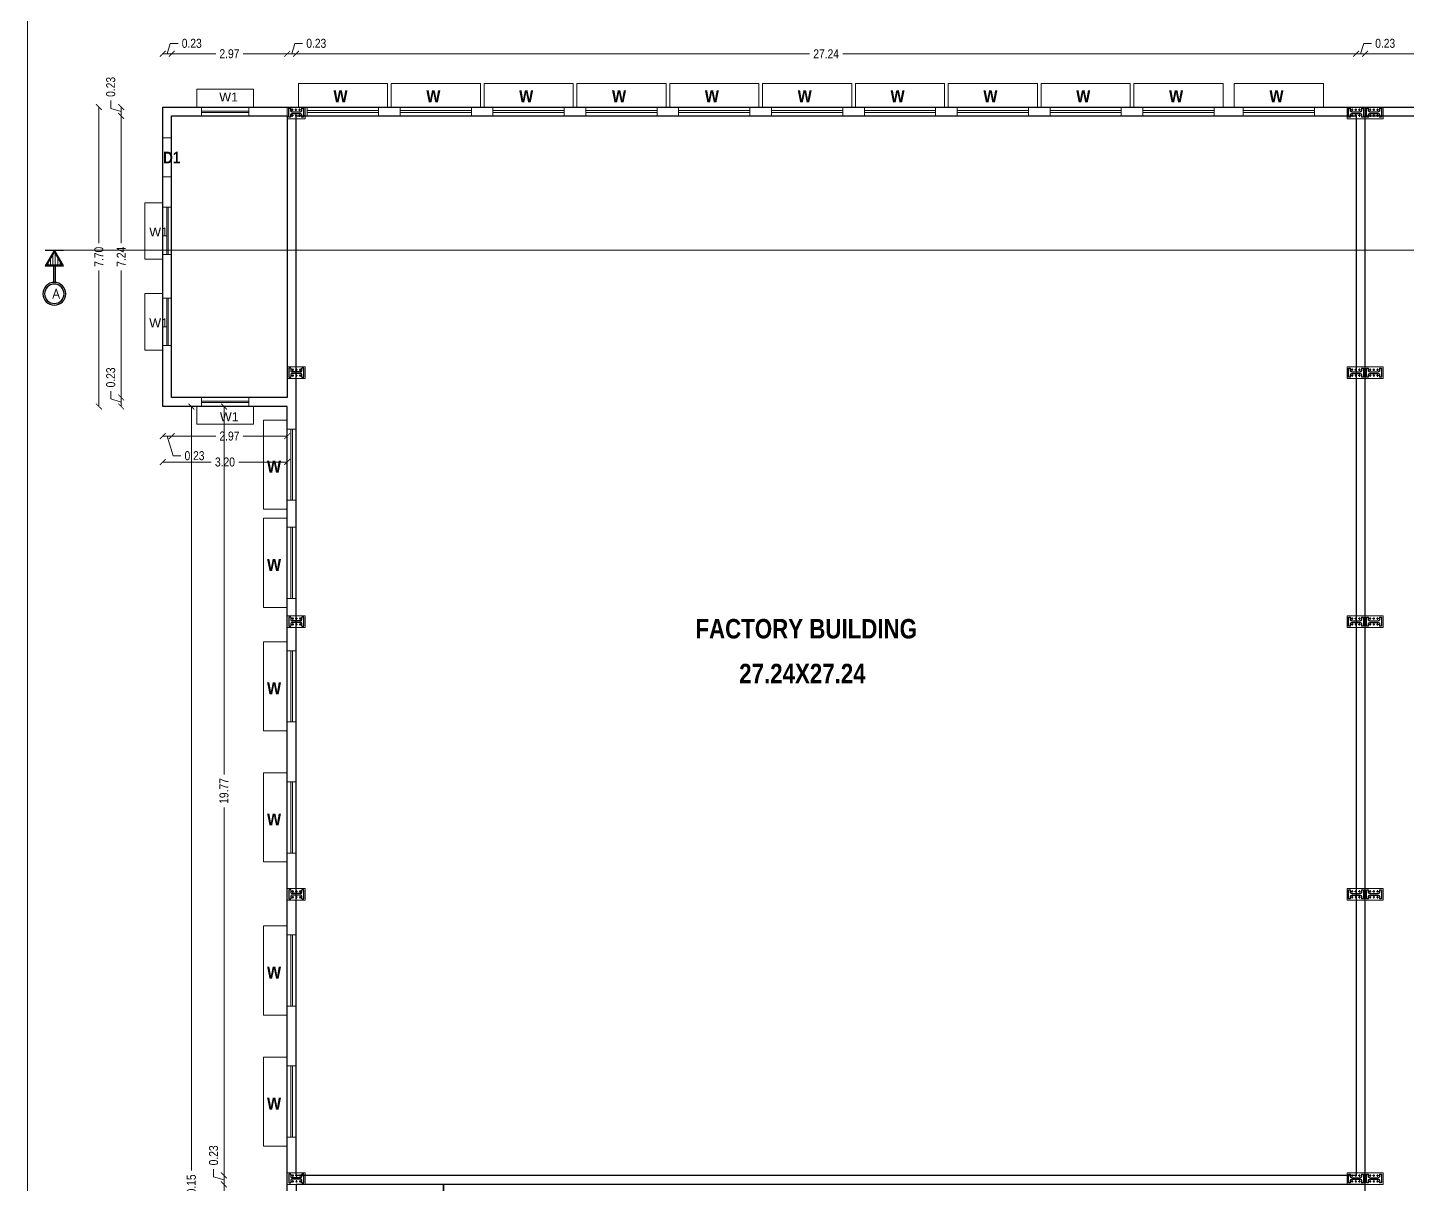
# Model space of a CAD drawing. Header units: metres. Extents: x -1559856 to -1559563, y 43807 to 43972.
# Drawn here: x -1559856.28 to -1559820.82, y 43909 to 43938.75 of the extents above; entities that cross this region are included whole.
import ezdxf

# ---------------------------------------------------------------- set-up
doc = ezdxf.new("R2010")
doc.units = ezdxf.units.M
doc.header["$LTSCALE"] = 750
doc.header["$MEASUREMENT"] = 0
doc.header["$PDMODE"] = 35
doc.header["$PDSIZE"] = 50
doc.linetypes.add('CENTER', pattern=[2, 1.25, -0.25, 0.25, -0.25])
doc.linetypes.add('DASHED2', pattern=[9.525, 6.35, -3.175])
doc.layers.get('0').update_dxf_attribs({"lineweight": 5})
doc.layers.get('Defpoints').update_dxf_attribs({"lineweight": 0})
doc.layers.add('BLK_1_COVERED_AREA', color=140, linetype='Continuous', plot=False)
doc.layers.add('BLK_1_FLR_0_BLT_UP_AREA', color=1, linetype='Continuous', plot=False)
for name, color, linetype in [('BLK_1_FLR_0_CARPET_AREA', 10, 'Continuous'), ('BLK_1_FLR_0_REGULAR_ROOM_1', 117, 'Continuous'), ('Soolagiri', 6, 'Continuous')]:
    doc.layers.add(name, color=color, linetype=linetype)
doc.layers.add('Windows', color=142, linetype='Continuous', lineweight=0)
doc.layers.add('WORKSHOP_AREA', color=7, linetype='Continuous', lineweight=5)
doc.styles.add('GLOBAL INFRA', font='ARIALNB.TTF', dxfattribs={"height": 0.3})
doc.styles.add('GLOBAL INFRA 1', font='ARIALNB.TTF', dxfattribs={"height": 0.3})
doc.styles.add('mani', font='swissc.ttf', dxfattribs={"height": 0.23})
doc.styles.get("Standard").update_dxf_attribs({"font": 'arial.ttf'})
doc.styles.add('STYLE2', font='romant.shx', dxfattribs={"width": 0.8, "height": 4})
doc.dimstyles.new('Civil Mt', dxfattribs={"dimtxt": 0.23, "dimasz": 0.15, "dimexe": 0, "dimexo": 0, "dimgap": 0.1, "dimtad": 0, "dimzin": 0, "dimdsep": 46, "dimtxsty": 'mani', "dimblk": 'ARCHTICK', "dimcen": 0, "dimse1": 1, "dimse2": 1, "dimclrd": 253, "dimclrt": 7, "dimadec": 0, "dimazin": 3, "dimtfac": 1, "dimtofl": 0, "dimtmove": 1, "dimatfit": 3, "dimfxl": 0, "dimfrac": 2, "dimtolj": 1, "dimtzin": 0, "dimlwd": 13, "dimarcsym": 0})

# ---------------------------------------------------------------- blocks, each defined once
blk = doc.blocks.new('A$C0D0C1849')
at = {"color": 253, "linetype": 'CENTER', "ltscale": 5}
for p, q in [((0.114, 0.228), (0.174, 0.228)), ((0.114, 0.078), (0.174, 0.078)), ((0.144, 0.258), (0.144, 0.198)), ((0.144, 0.108), (0.144, 0.048)), ((0.209, 0.228), (0.269, 0.228)), ((0.239, 0.258), (0.239, 0.198)), ((0.239, 0.108), (0.239, 0.048)), ((0.305, 0.228), (0.365, 0.228)), ((0.305, 0.078), (0.365, 0.078)), ((0.335, 0.258), (0.335, 0.198)), ((0.335, 0.108), (0.335, 0.048))]:
    blk.add_line(p, q, dxfattribs=at)
at = {"color": 253}
for centre in [(0.144, 0.228), (0.144, 0.078), (0.239, 0.228), (0.239, 0.078), (0.335, 0.228), (0.335, 0.078)]:
    blk.add_circle(centre, 0.015, dxfattribs=at)
at = {"layer": 'Soolagiri', "color": 2, "ltscale": 0.1}
for p, q in [((0.044, 0.267), (0.044, 0.037)), ((0.094, 0.267), (0.044, 0.267)), ((0.044, 0.037), (0.094, 0.037)), ((0.094, 0.267), (0.094, 0.201)), ((0.094, 0.102), (0.094, 0.037)), ((0.344, 0.172), (0.124, 0.172)), ((0.344, 0.132), (0.124, 0.132)), ((0.374, 0.202), (0.374, 0.267)), ((0.424, 0.267), (0.374, 0.267)), ((0.374, 0.037), (0.374, 0.102)), ((0.374, 0.037), (0.424, 0.037)), ((0.424, 0.037), (0.424, 0.267))]:
    blk.add_line(p, q, dxfattribs=at)
for centre, radius, start, end in [((0.124, 0.202), 0.03, 178.6485, 269.9887), ((0.124, 0.102), 0.03, 90, 180), ((0.344, 0.202), 0.03, 269.9651, 360), ((0.344, 0.102), 0.0305, 0.3664, 90.2926)]:
    blk.add_arc(centre, radius, start, end, dxfattribs=at)
at = {"layer": 'Windows', "color": 6, "ltscale": 0.2}
blk.add_lwpolyline([(0.464, 0), (0, 0), (0, 0.3), (0.464, 0.3)], close=True, dxfattribs=at)
blk = doc.blocks.new('_ArchTick')
at = {"color": 0, "linetype": 'ByBlock', "const_width": 0.15}
blk.add_lwpolyline([(-0.5, -0.5), (0.5, 0.5)], dxfattribs=at)
blk = doc.blocks.new('*D294')
at = {"color": 253, "lineweight": 13, "ltscale": 0.2}
for p, q in [((-1559852.695, 43938.072), (-1559852.615, 43938.34)), ((-1559852.615, 43938.34), (-1559852.415, 43938.34)), ((-1559852.81, 43938.072), (-1559852.58, 43938.072))]:
    blk.add_line(p, q, dxfattribs=at)
at = {"layer": 'Defpoints', "color": 0, "ltscale": 0.2}
for p in [(-1559852.58, 43938.072), (-1559852.81, 43936.704), (-1559852.58, 43936.474)]:
    blk.add_point(p, dxfattribs=at)
at = {"color": 253, "lineweight": 13, "ltscale": 0.2, "xscale": 0.15, "yscale": 0.15, "zscale": 0.15, "rotation": 180}
blk.add_blockref('_ArchTick', (-1559852.81, 43938.072), dxfattribs=at)
at = {"color": 253, "lineweight": 13, "ltscale": 0.2, "xscale": 0.15, "yscale": 0.15, "zscale": 0.15}
blk.add_blockref('_ArchTick', (-1559852.58, 43938.072), dxfattribs=at)
at = {"color": 7, "ltscale": 0.2, "insert": (-1559852.063, 43938.34), "char_height": 0.23, "attachment_point": 5, "style": 'mani'}
blk.add_mtext('\\A1;0.23', dxfattribs=at)
blk = doc.blocks.new('*D295')
at = {"color": 253, "lineweight": 13, "ltscale": 0.2}
for p, q in [((-1559852.58, 43938.072), (-1559851.448, 43938.072)), ((-1559849.61, 43938.072), (-1559850.743, 43938.072))]:
    blk.add_line(p, q, dxfattribs=at)
at = {"layer": 'Defpoints', "color": 0, "ltscale": 0.2}
for p in [(-1559849.61, 43938.072), (-1559852.58, 43936.474), (-1559849.61, 43936.474)]:
    blk.add_point(p, dxfattribs=at)
at = {"color": 253, "lineweight": 13, "ltscale": 0.2, "xscale": 0.15, "yscale": 0.15, "zscale": 0.15, "rotation": 180}
blk.add_blockref('_ArchTick', (-1559852.58, 43938.072), dxfattribs=at)
at = {"color": 253, "lineweight": 13, "ltscale": 0.2, "xscale": 0.15, "yscale": 0.15, "zscale": 0.15}
blk.add_blockref('_ArchTick', (-1559849.61, 43938.072), dxfattribs=at)
at = {"color": 7, "ltscale": 0.2, "insert": (-1559851.095, 43938.072), "char_height": 0.23, "attachment_point": 5, "style": 'mani'}
blk.add_mtext('\\A1;2.97', dxfattribs=at)
blk = doc.blocks.new('*D296')
at = {"color": 253, "lineweight": 13, "ltscale": 0.2}
for p, q in [((-1559849.495, 43938.072), (-1559849.415, 43938.34)), ((-1559849.415, 43938.34), (-1559849.215, 43938.34)), ((-1559849.61, 43938.072), (-1559849.38, 43938.072))]:
    blk.add_line(p, q, dxfattribs=at)
at = {"layer": 'Defpoints', "color": 0, "ltscale": 0.2}
for p in [(-1559849.38, 43938.072), (-1559849.61, 43936.474), (-1559849.38, 43936.474)]:
    blk.add_point(p, dxfattribs=at)
at = {"color": 253, "lineweight": 13, "ltscale": 0.2, "xscale": 0.15, "yscale": 0.15, "zscale": 0.15, "rotation": 180}
blk.add_blockref('_ArchTick', (-1559849.61, 43938.072), dxfattribs=at)
at = {"color": 253, "lineweight": 13, "ltscale": 0.2, "xscale": 0.15, "yscale": 0.15, "zscale": 0.15}
blk.add_blockref('_ArchTick', (-1559849.38, 43938.072), dxfattribs=at)
at = {"color": 7, "ltscale": 0.2, "insert": (-1559848.863, 43938.34), "char_height": 0.23, "attachment_point": 5, "style": 'mani'}
blk.add_mtext('\\A1;0.23', dxfattribs=at)
blk = doc.blocks.new('*D297')
at = {"color": 253, "lineweight": 13, "ltscale": 0.2}
for p, q in [((-1559849.38, 43938.072), (-1559836.189, 43938.072)), ((-1559822.14, 43938.072), (-1559835.332, 43938.072))]:
    blk.add_line(p, q, dxfattribs=at)
at = {"layer": 'Defpoints', "color": 0, "ltscale": 0.2}
for p in [(-1559822.14, 43938.072), (-1559849.38, 43936.474), (-1559822.14, 43936.474)]:
    blk.add_point(p, dxfattribs=at)
at = {"color": 253, "lineweight": 13, "ltscale": 0.2, "xscale": 0.15, "yscale": 0.15, "zscale": 0.15, "rotation": 180}
blk.add_blockref('_ArchTick', (-1559849.38, 43938.072), dxfattribs=at)
at = {"color": 253, "lineweight": 13, "ltscale": 0.2, "xscale": 0.15, "yscale": 0.15, "zscale": 0.15}
blk.add_blockref('_ArchTick', (-1559822.14, 43938.072), dxfattribs=at)
at = {"color": 7, "ltscale": 0.2, "insert": (-1559835.76, 43938.072), "char_height": 0.23, "attachment_point": 5, "style": 'mani'}
blk.add_mtext('\\A1;27.24', dxfattribs=at)
blk = doc.blocks.new('*D298')
at = {"color": 253, "lineweight": 13, "ltscale": 0.2}
for p, q in [((-1559822.025, 43938.072), (-1559821.945, 43938.34)), ((-1559821.945, 43938.34), (-1559821.745, 43938.34)), ((-1559822.14, 43938.072), (-1559821.91, 43938.072))]:
    blk.add_line(p, q, dxfattribs=at)
at = {"layer": 'Defpoints', "color": 0, "ltscale": 0.2}
for p in [(-1559821.91, 43938.072), (-1559822.14, 43936.474), (-1559821.91, 43936.474)]:
    blk.add_point(p, dxfattribs=at)
at = {"color": 253, "lineweight": 13, "ltscale": 0.2, "xscale": 0.15, "yscale": 0.15, "zscale": 0.15, "rotation": 180}
blk.add_blockref('_ArchTick', (-1559822.14, 43938.072), dxfattribs=at)
at = {"color": 253, "lineweight": 13, "ltscale": 0.2, "xscale": 0.15, "yscale": 0.15, "zscale": 0.15}
blk.add_blockref('_ArchTick', (-1559821.91, 43938.072), dxfattribs=at)
at = {"color": 7, "ltscale": 0.2, "insert": (-1559821.393, 43938.34), "char_height": 0.23, "attachment_point": 5, "style": 'mani'}
blk.add_mtext('\\A1;0.23', dxfattribs=at)
blk = doc.blocks.new('*D299')
at = {"color": 253, "lineweight": 13, "ltscale": 0.2}
for p, q in [((-1559821.91, 43938.072), (-1559811.944, 43938.072)), ((-1559801.12, 43938.072), (-1559811.087, 43938.072))]:
    blk.add_line(p, q, dxfattribs=at)
at = {"layer": 'Defpoints', "color": 0, "ltscale": 0.2}
for p in [(-1559801.12, 43938.072), (-1559821.91, 43936.474), (-1559801.12, 43936.704)]:
    blk.add_point(p, dxfattribs=at)
at = {"color": 253, "lineweight": 13, "ltscale": 0.2, "xscale": 0.15, "yscale": 0.15, "zscale": 0.15, "rotation": 180}
blk.add_blockref('_ArchTick', (-1559821.91, 43938.072), dxfattribs=at)
at = {"color": 253, "lineweight": 13, "ltscale": 0.2, "xscale": 0.15, "yscale": 0.15, "zscale": 0.15}
blk.add_blockref('_ArchTick', (-1559801.12, 43938.072), dxfattribs=at)
at = {"color": 7, "ltscale": 0.2, "insert": (-1559811.515, 43938.072), "char_height": 0.23, "attachment_point": 5, "style": 'mani'}
blk.add_mtext('\\A1;20.79', dxfattribs=at)
blk = doc.blocks.new('*D301')
at = {"color": 253, "lineweight": 13, "ltscale": 0.2}
for p, q in [((-1559852.81, 43939.272), (-1559827.279, 43939.272)), ((-1559800.89, 43939.272), (-1559826.422, 43939.272))]:
    blk.add_line(p, q, dxfattribs=at)
at = {"layer": 'Defpoints', "color": 0, "ltscale": 0.2}
for p in [(-1559800.89, 43939.272), (-1559852.81, 43936.704), (-1559800.89, 43936.704)]:
    blk.add_point(p, dxfattribs=at)
at = {"color": 253, "lineweight": 13, "ltscale": 0.2, "xscale": 0.15, "yscale": 0.15, "zscale": 0.15, "rotation": 180}
blk.add_blockref('_ArchTick', (-1559852.81, 43939.272), dxfattribs=at)
at = {"color": 253, "lineweight": 13, "ltscale": 0.2, "xscale": 0.15, "yscale": 0.15, "zscale": 0.15}
blk.add_blockref('_ArchTick', (-1559800.89, 43939.272), dxfattribs=at)
at = {"color": 7, "ltscale": 0.2, "insert": (-1559826.85, 43939.272), "char_height": 0.23, "attachment_point": 5, "style": 'mani'}
blk.add_mtext('\\A1;51.92', dxfattribs=at)
blk = doc.blocks.new('*D302')
at = {"color": 253, "lineweight": 13, "ltscale": 0.2}
for p, q in [((-1559854.145, 43929.199), (-1559854.145, 43929.399)), ((-1559853.877, 43929.119), (-1559854.145, 43929.199)), ((-1559853.877, 43929.004), (-1559853.877, 43929.234))]:
    blk.add_line(p, q, dxfattribs=at)
at = {"layer": 'Defpoints', "color": 0, "ltscale": 0.2}
for p in [(-1559853.877, 43929.234), (-1559852.81, 43929.004), (-1559852.58, 43929.234)]:
    blk.add_point(p, dxfattribs=at)
at = {"color": 253, "lineweight": 13, "ltscale": 0.2, "xscale": 0.15, "yscale": 0.15, "zscale": 0.15}
for p, rotation in [((-1559853.877, 43929.234), 90), ((-1559853.877, 43929.004), 270)]:
    blk.add_blockref('_ArchTick', p, dxfattribs=dict(at, rotation=rotation))
at = {"color": 7, "ltscale": 0.2, "insert": (-1559854.145, 43929.751), "char_height": 0.23, "attachment_point": 5, "rotation": 90, "style": 'mani'}
blk.add_mtext('\\A1;0.23', dxfattribs=at)
blk = doc.blocks.new('*D303')
at = {"color": 253, "lineweight": 13, "ltscale": 0.2}
for p, q in [((-1559853.877, 43936.474), (-1559853.877, 43933.207)), ((-1559853.877, 43929.234), (-1559853.877, 43932.501))]:
    blk.add_line(p, q, dxfattribs=at)
at = {"layer": 'Defpoints', "color": 0, "ltscale": 0.2}
for p in [(-1559853.877, 43936.474), (-1559852.58, 43936.474), (-1559852.58, 43929.234)]:
    blk.add_point(p, dxfattribs=at)
at = {"color": 253, "lineweight": 13, "ltscale": 0.2, "xscale": 0.15, "yscale": 0.15, "zscale": 0.15}
for p, rotation in [((-1559853.877, 43936.474), 90), ((-1559853.877, 43929.234), 270)]:
    blk.add_blockref('_ArchTick', p, dxfattribs=dict(at, rotation=rotation))
at = {"color": 7, "ltscale": 0.2, "insert": (-1559853.877, 43932.854), "char_height": 0.23, "attachment_point": 5, "rotation": 90, "style": 'mani'}
blk.add_mtext('\\A1;7.24', dxfattribs=at)
blk = doc.blocks.new('*D304')
at = {"color": 253, "lineweight": 13, "ltscale": 0.2}
for p, q in [((-1559854.145, 43936.669), (-1559854.145, 43936.869)), ((-1559853.877, 43936.589), (-1559854.145, 43936.669)), ((-1559853.877, 43936.474), (-1559853.877, 43936.704))]:
    blk.add_line(p, q, dxfattribs=at)
at = {"layer": 'Defpoints', "color": 0, "ltscale": 0.2}
for p in [(-1559853.877, 43936.704), (-1559852.81, 43936.704), (-1559852.58, 43936.474)]:
    blk.add_point(p, dxfattribs=at)
at = {"color": 253, "lineweight": 13, "ltscale": 0.2, "xscale": 0.15, "yscale": 0.15, "zscale": 0.15}
for p, rotation in [((-1559853.877, 43936.704), 90), ((-1559853.877, 43936.474), 270)]:
    blk.add_blockref('_ArchTick', p, dxfattribs=dict(at, rotation=rotation))
at = {"color": 7, "ltscale": 0.2, "insert": (-1559854.145, 43937.221), "char_height": 0.23, "attachment_point": 5, "rotation": 90, "style": 'mani'}
blk.add_mtext('\\A1;0.23', dxfattribs=at)
blk = doc.blocks.new('*D305')
at = {"color": 253, "lineweight": 13, "ltscale": 0.2}
for p, q in [((-1559854.45, 43936.704), (-1559854.45, 43933.206)), ((-1559854.45, 43929.004), (-1559854.45, 43932.501))]:
    blk.add_line(p, q, dxfattribs=at)
at = {"layer": 'Defpoints', "color": 0, "ltscale": 0.2}
for p in [(-1559854.45, 43936.704), (-1559852.81, 43936.704), (-1559852.81, 43929.004)]:
    blk.add_point(p, dxfattribs=at)
at = {"color": 253, "lineweight": 13, "ltscale": 0.2, "xscale": 0.15, "yscale": 0.15, "zscale": 0.15}
for p, rotation in [((-1559854.45, 43936.704), 90), ((-1559854.45, 43929.004), 270)]:
    blk.add_blockref('_ArchTick', p, dxfattribs=dict(at, rotation=rotation))
at = {"color": 7, "ltscale": 0.2, "insert": (-1559854.45, 43932.854), "char_height": 0.23, "attachment_point": 5, "rotation": 90, "style": 'mani'}
blk.add_mtext('\\A1;7.70', dxfattribs=at)
blk = doc.blocks.new('*D306')
at = {"color": 253, "lineweight": 13, "ltscale": 0.2}
for p, q in [((-1559852.81, 43928.243), (-1559852.58, 43928.243)), ((-1559852.695, 43928.243), (-1559852.544, 43927.738)), ((-1559852.544, 43927.738), (-1559852.344, 43927.738))]:
    blk.add_line(p, q, dxfattribs=at)
at = {"layer": 'Defpoints', "color": 0, "ltscale": 0.2}
for p in [(-1559852.81, 43929.004), (-1559852.58, 43929.234), (-1559852.58, 43928.243)]:
    blk.add_point(p, dxfattribs=at)
at = {"color": 253, "lineweight": 13, "ltscale": 0.2, "xscale": 0.15, "yscale": 0.15, "zscale": 0.15, "rotation": 180}
blk.add_blockref('_ArchTick', (-1559852.81, 43928.243), dxfattribs=at)
at = {"color": 253, "lineweight": 13, "ltscale": 0.2, "xscale": 0.15, "yscale": 0.15, "zscale": 0.15}
blk.add_blockref('_ArchTick', (-1559852.58, 43928.243), dxfattribs=at)
at = {"color": 7, "ltscale": 0.2, "insert": (-1559851.992, 43927.738), "char_height": 0.23, "attachment_point": 5, "style": 'mani'}
blk.add_mtext('\\A1;0.23', dxfattribs=at)
blk = doc.blocks.new('*D307')
at = {"color": 253, "lineweight": 13, "ltscale": 0.2}
for p, q in [((-1559852.58, 43928.243), (-1559851.448, 43928.243)), ((-1559849.61, 43928.243), (-1559850.743, 43928.243))]:
    blk.add_line(p, q, dxfattribs=at)
at = {"layer": 'Defpoints', "color": 0, "ltscale": 0.2}
for p in [(-1559852.58, 43929.234), (-1559849.61, 43929.234), (-1559849.61, 43928.243)]:
    blk.add_point(p, dxfattribs=at)
at = {"color": 253, "lineweight": 13, "ltscale": 0.2, "xscale": 0.15, "yscale": 0.15, "zscale": 0.15, "rotation": 180}
blk.add_blockref('_ArchTick', (-1559852.58, 43928.243), dxfattribs=at)
at = {"color": 253, "lineweight": 13, "ltscale": 0.2, "xscale": 0.15, "yscale": 0.15, "zscale": 0.15}
blk.add_blockref('_ArchTick', (-1559849.61, 43928.243), dxfattribs=at)
at = {"color": 7, "ltscale": 0.2, "insert": (-1559851.095, 43928.243), "char_height": 0.23, "attachment_point": 5, "style": 'mani'}
blk.add_mtext('\\A1;2.97', dxfattribs=at)
blk = doc.blocks.new('*D308')
at = {"color": 253, "lineweight": 13, "ltscale": 0.2}
for p, q in [((-1559852.81, 43927.576), (-1559851.564, 43927.576)), ((-1559849.61, 43927.576), (-1559850.857, 43927.576))]:
    blk.add_line(p, q, dxfattribs=at)
at = {"layer": 'Defpoints', "color": 0, "ltscale": 0.2}
for p in [(-1559852.81, 43929.004), (-1559849.61, 43929.004), (-1559849.61, 43927.576)]:
    blk.add_point(p, dxfattribs=at)
at = {"color": 253, "lineweight": 13, "ltscale": 0.2, "xscale": 0.15, "yscale": 0.15, "zscale": 0.15, "rotation": 180}
blk.add_blockref('_ArchTick', (-1559852.81, 43927.576), dxfattribs=at)
at = {"color": 253, "lineweight": 13, "ltscale": 0.2, "xscale": 0.15, "yscale": 0.15, "zscale": 0.15}
blk.add_blockref('_ArchTick', (-1559849.61, 43927.576), dxfattribs=at)
at = {"color": 7, "ltscale": 0.2, "insert": (-1559851.21, 43927.576), "char_height": 0.23, "attachment_point": 5, "style": 'mani'}
blk.add_mtext('\\A1;3.20', dxfattribs=at)
blk = doc.blocks.new('*D310')
at = {"color": 253, "lineweight": 13, "ltscale": 0.2}
for p, q in [((-1559851.234, 43909.004), (-1559851.234, 43899.47)), ((-1559851.234, 43889.088), (-1559851.234, 43898.622))]:
    blk.add_line(p, q, dxfattribs=at)
at = {"layer": 'Defpoints', "color": 0, "ltscale": 0.2}
for p in [(-1559851.234, 43909.004), (-1559847.426, 43909.004), (-1559843.636, 43889.088)]:
    blk.add_point(p, dxfattribs=at)
at = {"color": 253, "lineweight": 13, "ltscale": 0.2, "xscale": 0.15, "yscale": 0.15, "zscale": 0.15}
for p, rotation in [((-1559851.234, 43909.004), 90), ((-1559851.234, 43889.088), 270)]:
    blk.add_blockref('_ArchTick', p, dxfattribs=dict(at, rotation=rotation))
at = {"color": 7, "ltscale": 0.2, "insert": (-1559851.234, 43899.046), "char_height": 0.23, "attachment_point": 5, "rotation": 90, "style": 'mani'}
blk.add_mtext('\\A1;19.92', dxfattribs=at)
blk = doc.blocks.new('*D311')
at = {"color": 253, "lineweight": 13, "ltscale": 0.2}
for p, q in [((-1559851.502, 43909.199), (-1559851.502, 43909.399)), ((-1559851.234, 43909.119), (-1559851.502, 43909.199)), ((-1559851.234, 43909.004), (-1559851.234, 43909.234))]:
    blk.add_line(p, q, dxfattribs=at)
at = {"layer": 'Defpoints', "color": 0, "ltscale": 0.2}
for p in [(-1559851.234, 43909.234), (-1559847.426, 43909.234), (-1559847.426, 43909.004)]:
    blk.add_point(p, dxfattribs=at)
at = {"color": 253, "lineweight": 13, "ltscale": 0.2, "xscale": 0.15, "yscale": 0.15, "zscale": 0.15}
for p, rotation in [((-1559851.234, 43909.234), 90), ((-1559851.234, 43909.004), 270)]:
    blk.add_blockref('_ArchTick', p, dxfattribs=dict(at, rotation=rotation))
at = {"color": 7, "ltscale": 0.2, "insert": (-1559851.502, 43909.751), "char_height": 0.23, "attachment_point": 5, "rotation": 90, "style": 'mani'}
blk.add_mtext('\\A1;0.23', dxfattribs=at)
blk = doc.blocks.new('*D312')
at = {"color": 253, "lineweight": 13, "ltscale": 0.2}
for p, q in [((-1559851.234, 43929.004), (-1559851.234, 43919.543)), ((-1559851.234, 43909.234), (-1559851.234, 43918.694))]:
    blk.add_line(p, q, dxfattribs=at)
at = {"layer": 'Defpoints', "color": 0, "ltscale": 0.2}
for p in [(-1559851.234, 43929.004), (-1559850.856, 43929.004), (-1559847.426, 43909.234)]:
    blk.add_point(p, dxfattribs=at)
at = {"color": 253, "lineweight": 13, "ltscale": 0.2, "xscale": 0.15, "yscale": 0.15, "zscale": 0.15}
for p, rotation in [((-1559851.234, 43929.004), 90), ((-1559851.234, 43909.234), 270)]:
    blk.add_blockref('_ArchTick', p, dxfattribs=dict(at, rotation=rotation))
at = {"color": 7, "ltscale": 0.2, "insert": (-1559851.234, 43919.119), "char_height": 0.23, "attachment_point": 5, "rotation": 90, "style": 'mani'}
blk.add_mtext('\\A1;19.77', dxfattribs=at)
blk = doc.blocks.new('*D313')
at = {"color": 253, "lineweight": 13, "ltscale": 0.2}
for p, q in [((-1559852.073, 43929.004), (-1559852.073, 43909.361)), ((-1559852.073, 43888.858), (-1559852.073, 43908.501))]:
    blk.add_line(p, q, dxfattribs=at)
at = {"layer": 'Defpoints', "color": 0, "ltscale": 0.2}
for p in [(-1559852.073, 43929.004), (-1559849.61, 43929.004), (-1559849.61, 43888.858)]:
    blk.add_point(p, dxfattribs=at)
at = {"color": 253, "lineweight": 13, "ltscale": 0.2, "xscale": 0.15, "yscale": 0.15, "zscale": 0.15}
for p, rotation in [((-1559852.073, 43929.004), 90), ((-1559852.073, 43888.858), 270)]:
    blk.add_blockref('_ArchTick', p, dxfattribs=dict(at, rotation=rotation))
at = {"color": 7, "ltscale": 0.2, "insert": (-1559852.073, 43908.931), "char_height": 0.23, "attachment_point": 5, "rotation": 90, "style": 'mani'}
blk.add_mtext('\\A1;40.15', dxfattribs=at)
blk = doc.blocks.new('A$C29E24354')
at = {"ltscale": 5}
h = blk.add_hatch(dxfattribs=at)
h.set_pattern_fill('LINE', color=256, scale=0.8, style=0)
h.set_pattern_definition([(2e-15, (14266.147, 50002.224), (-2e-16, 2.54), [])])
h.paths.add_polyline_path([(2.2, 12.2), (15.8, 4.3), (15.8, 20.1)])
at = {"color": 0, "lineweight": 25}
blk.add_line((0, 21.9), (0, 2.4), dxfattribs=at)
at = {"lineweight": 25, "ltscale": 5}
for p, q in [((16.9, 13.2), (34.5, 13.2)), ((16.9, 11.2), (34.5, 11.2))]:
    blk.add_line(p, q, dxfattribs=at)
at = {"color": 0, "lineweight": 25}
blk.add_lwpolyline([(0, 12.2), (16.9, 21.9), (16.9, 2.4)], close=True, dxfattribs=at)
at = {"ltscale": 5}
blk.add_lwpolyline([(2.2, 12.2), (15.8, 20.1), (15.8, 4.3)], close=True, dxfattribs=at)
at = {"lineweight": 25, "ltscale": 5}
for radius in [12.2, 10.4]:
    blk.add_circle((46.7, 12.2), radius, dxfattribs=at)

msp = doc.modelspace()

# ---------------------------------------------------------------- linework, layer by layer
at = {"color": 7}
for p, q in [((-1559851.92917, 43937.15941), (-1559850.47864, 43937.15941)), ((-1559851.92917, 43936.70361), (-1559851.92917, 43937.15941)), ((-1559850.47864, 43936.70361), (-1559850.47864, 43937.15941)), ((-1559851.81351, 43936.47361), (-1559851.81351, 43936.70361)), ((-1559850.59431, 43936.59637), (-1559851.81351, 43936.59637)), ((-1559850.59431, 43936.56418), (-1559851.81351, 43936.56418)), ((-1559850.59431, 43936.47361), (-1559850.59431, 43936.70361)), ((-1559853.26624, 43934.24374), (-1559853.26624, 43932.79321)), ((-1559852.81044, 43934.24374), (-1559853.26624, 43934.24374)), ((-1559852.58044, 43934.12808), (-1559852.81044, 43934.12808)), ((-1559852.70319, 43932.90888), (-1559852.70319, 43934.12808)), ((-1559852.67101, 43932.90888), (-1559852.67101, 43934.12808)), ((-1559852.58044, 43932.90888), (-1559852.81044, 43932.90888)), ((-1559852.81044, 43932.79321), (-1559853.26624, 43932.79321)), ((-1559853.26624, 43931.90479), (-1559853.26624, 43930.45426)), ((-1559852.81044, 43931.90479), (-1559853.26624, 43931.90479)), ((-1559852.58044, 43931.78913), (-1559852.81044, 43931.78913)), ((-1559852.70319, 43930.56993), (-1559852.70319, 43931.78913)), ((-1559852.67101, 43930.56993), (-1559852.67101, 43931.78913)), ((-1559852.81044, 43930.45426), (-1559853.26624, 43930.45426)), ((-1559852.58044, 43930.56993), (-1559852.81044, 43930.56993)), ((-1559851.92917, 43929.00361), (-1559851.92917, 43928.54781)), ((-1559851.81351, 43929.23361), (-1559851.81351, 43929.00361)), ((-1559850.59431, 43929.14304), (-1559851.81351, 43929.14304)), ((-1559850.59431, 43929.11086), (-1559851.81351, 43929.11086)), ((-1559850.59431, 43929.23361), (-1559850.59431, 43929.00361)), ((-1559850.47864, 43929.00361), (-1559850.47864, 43928.54781)), ((-1559851.92917, 43928.54781), (-1559850.47864, 43928.54781))]:
    msp.add_line(p, q, dxfattribs=at)
at = {"color": 7, "linetype": 'DASHED2', "ltscale": 0.2}
for p, q in [((-1559849.32401, 43936.70354), (-1559849.32401, 43937.31172)), ((-1559849.32401, 43937.31172), (-1559847.03219, 43937.31172)), ((-1559847.03219, 43937.31172), (-1559847.03219, 43936.70354)), ((-1559846.93802, 43936.70354), (-1559846.93802, 43937.31172)), ((-1559846.93802, 43937.31172), (-1559844.6462, 43937.31172)), ((-1559844.6462, 43937.31172), (-1559844.6462, 43936.70354)), ((-1559844.55203, 43936.70354), (-1559844.55203, 43937.31172)), ((-1559844.55203, 43937.31172), (-1559842.26022, 43937.31172)), ((-1559842.26022, 43937.31172), (-1559842.26022, 43936.70354)), ((-1559842.16605, 43936.70354), (-1559842.16605, 43937.31172)), ((-1559842.16605, 43937.31172), (-1559839.87423, 43937.31172)), ((-1559839.87423, 43937.31172), (-1559839.87423, 43936.70354)), ((-1559839.78006, 43936.70354), (-1559839.78006, 43937.31172)), ((-1559839.78006, 43937.31172), (-1559837.48825, 43937.31172)), ((-1559837.48825, 43937.31172), (-1559837.48825, 43936.70354)), ((-1559837.39408, 43936.70354), (-1559837.39408, 43937.31172)), ((-1559837.39408, 43937.31172), (-1559835.10226, 43937.31172)), ((-1559835.10226, 43937.31172), (-1559835.10226, 43936.70354)), ((-1559835.00809, 43936.70354), (-1559835.00809, 43937.31172)), ((-1559835.00809, 43937.31172), (-1559832.71628, 43937.31172)), ((-1559832.71628, 43937.31172), (-1559832.71628, 43936.70354)), ((-1559832.62211, 43936.70354), (-1559832.62211, 43937.31172)), ((-1559832.62211, 43937.31172), (-1559830.33029, 43937.31172)), ((-1559830.33029, 43937.31172), (-1559830.33029, 43936.70354)), ((-1559830.23612, 43936.70354), (-1559830.23612, 43937.31172)), ((-1559830.23612, 43937.31172), (-1559827.9443, 43937.31172)), ((-1559827.9443, 43937.31172), (-1559827.9443, 43936.70354)), ((-1559827.85013, 43936.70354), (-1559827.85013, 43937.31172)), ((-1559827.85013, 43937.31172), (-1559825.55832, 43937.31172)), ((-1559825.55832, 43937.31172), (-1559825.55832, 43936.70354)), ((-1559825.27048, 43936.70354), (-1559825.27048, 43937.31172)), ((-1559825.27048, 43937.31172), (-1559822.97866, 43937.31172)), ((-1559822.97866, 43937.31172), (-1559822.97866, 43936.70354)), ((-1559849.61036, 43928.65457), (-1559850.21855, 43928.65457)), ((-1559850.21855, 43928.65457), (-1559850.21855, 43926.36275)), ((-1559850.21855, 43926.36275), (-1559849.61036, 43926.36275)), ((-1559849.61036, 43926.12969), (-1559850.21855, 43926.12969)), ((-1559850.21855, 43926.12969), (-1559850.21855, 43923.83788)), ((-1559850.21855, 43923.83788), (-1559849.61036, 43923.83788)), ((-1559849.61036, 43922.95555), (-1559850.21855, 43922.95555)), ((-1559850.21855, 43922.95555), (-1559850.21855, 43920.66373)), ((-1559850.21855, 43920.66373), (-1559849.61036, 43920.66373)), ((-1559849.61036, 43919.58531), (-1559850.21855, 43919.58531)), ((-1559850.21855, 43919.58531), (-1559850.21855, 43917.29349)), ((-1559850.21855, 43917.29349), (-1559849.61036, 43917.29349)), ((-1559849.61036, 43915.64877), (-1559850.21855, 43915.64877)), ((-1559850.21855, 43915.64877), (-1559850.21855, 43913.35696)), ((-1559850.21855, 43913.35696), (-1559849.61036, 43913.35696)), ((-1559849.61036, 43912.27853), (-1559850.21855, 43912.27853)), ((-1559850.21855, 43912.27853), (-1559850.21855, 43909.98672)), ((-1559850.21855, 43909.98672), (-1559849.61036, 43909.98672))]:
    msp.add_line(p, q, dxfattribs=at)
at = {"color": 7, "ltscale": 0.2}
for p, q in [((-1559852.81044, 43929.00361), (-1559852.81044, 43936.70361)), ((-1559852.81044, 43929.00361), (-1559852.81044, 43936.70361)), ((-1559852.81044, 43936.70361), (-1559800.89044, 43936.70361)), ((-1559852.58044, 43935.90813), (-1559852.58044, 43936.47361)), ((-1559852.58044, 43936.47361), (-1559849.61044, 43936.47361)), ((-1559849.61044, 43929.23361), (-1559849.61044, 43936.47361)), ((-1559849.38044, 43909.23361), (-1559849.38044, 43936.47361)), ((-1559849.38044, 43936.47361), (-1559822.14044, 43936.47361)), ((-1559849.09408, 43936.47361), (-1559849.09408, 43936.70354)), ((-1559847.26211, 43936.61398), (-1559849.09408, 43936.61398)), ((-1559849.09408, 43936.58858), (-1559849.09408, 43936.58858)), ((-1559847.26211, 43936.56318), (-1559849.09408, 43936.56318)), ((-1559847.26211, 43936.70354), (-1559847.26211, 43936.47361)), ((-1559847.26211, 43936.58858), (-1559847.26211, 43936.58858)), ((-1559846.7081, 43936.47361), (-1559846.7081, 43936.70354)), ((-1559844.87613, 43936.61398), (-1559846.7081, 43936.61398)), ((-1559846.7081, 43936.58858), (-1559846.7081, 43936.58858)), ((-1559844.87613, 43936.56318), (-1559846.7081, 43936.56318)), ((-1559844.87613, 43936.70354), (-1559844.87613, 43936.47361)), ((-1559844.87613, 43936.58858), (-1559844.87613, 43936.58858)), ((-1559844.32211, 43936.47361), (-1559844.32211, 43936.70354)), ((-1559842.49014, 43936.61398), (-1559844.32211, 43936.61398)), ((-1559844.32211, 43936.58858), (-1559844.32211, 43936.58858)), ((-1559842.49014, 43936.56318), (-1559844.32211, 43936.56318)), ((-1559842.49014, 43936.70354), (-1559842.49014, 43936.47361)), ((-1559842.49014, 43936.58858), (-1559842.49014, 43936.58858)), ((-1559841.93613, 43936.47361), (-1559841.93613, 43936.70354)), ((-1559840.10416, 43936.61398), (-1559841.93613, 43936.61398)), ((-1559841.93613, 43936.58858), (-1559841.93613, 43936.58858)), ((-1559840.10416, 43936.56318), (-1559841.93613, 43936.56318)), ((-1559840.10416, 43936.70354), (-1559840.10416, 43936.47361)), ((-1559840.10416, 43936.58858), (-1559840.10416, 43936.58858)), ((-1559839.55014, 43936.47361), (-1559839.55014, 43936.70354)), ((-1559837.71817, 43936.61398), (-1559839.55014, 43936.61398)), ((-1559839.55014, 43936.58858), (-1559839.55014, 43936.58858)), ((-1559837.71817, 43936.56318), (-1559839.55014, 43936.56318)), ((-1559837.71817, 43936.70354), (-1559837.71817, 43936.47361)), ((-1559837.71817, 43936.58858), (-1559837.71817, 43936.58858)), ((-1559837.16415, 43936.47361), (-1559837.16415, 43936.70354)), ((-1559835.33218, 43936.61398), (-1559837.16415, 43936.61398)), ((-1559837.16415, 43936.58858), (-1559837.16415, 43936.58858)), ((-1559835.33218, 43936.56318), (-1559837.16415, 43936.56318)), ((-1559835.33218, 43936.70354), (-1559835.33218, 43936.47361)), ((-1559835.33218, 43936.58858), (-1559835.33218, 43936.58858)), ((-1559834.77817, 43936.47361), (-1559834.77817, 43936.70354)), ((-1559832.9462, 43936.61398), (-1559834.77817, 43936.61398)), ((-1559834.77817, 43936.58858), (-1559834.77817, 43936.58858)), ((-1559832.9462, 43936.56318), (-1559834.77817, 43936.56318)), ((-1559832.9462, 43936.70354), (-1559832.9462, 43936.47361)), ((-1559832.9462, 43936.58858), (-1559832.9462, 43936.58858)), ((-1559832.39218, 43936.47361), (-1559832.39218, 43936.70354)), ((-1559830.56021, 43936.61398), (-1559832.39218, 43936.61398)), ((-1559832.39218, 43936.58858), (-1559832.39218, 43936.58858)), ((-1559830.56021, 43936.56318), (-1559832.39218, 43936.56318)), ((-1559830.56021, 43936.70354), (-1559830.56021, 43936.47361)), ((-1559830.56021, 43936.58858), (-1559830.56021, 43936.58858)), ((-1559830.0062, 43936.47361), (-1559830.0062, 43936.70354)), ((-1559828.17423, 43936.61398), (-1559830.0062, 43936.61398)), ((-1559830.0062, 43936.58858), (-1559830.0062, 43936.58858)), ((-1559828.17423, 43936.56318), (-1559830.0062, 43936.56318)), ((-1559828.17423, 43936.70354), (-1559828.17423, 43936.47361)), ((-1559828.17423, 43936.58858), (-1559828.17423, 43936.58858)), ((-1559827.62021, 43936.47361), (-1559827.62021, 43936.70354)), ((-1559825.78824, 43936.61398), (-1559827.62021, 43936.61398)), ((-1559827.62021, 43936.58858), (-1559827.62021, 43936.58858)), ((-1559825.78824, 43936.56318), (-1559827.62021, 43936.56318)), ((-1559825.78824, 43936.70354), (-1559825.78824, 43936.47361)), ((-1559825.78824, 43936.58858), (-1559825.78824, 43936.58858)), ((-1559825.04055, 43936.47361), (-1559825.04055, 43936.70354)), ((-1559823.20858, 43936.61398), (-1559825.04055, 43936.61398)), ((-1559825.04055, 43936.58858), (-1559825.04055, 43936.58858)), ((-1559823.20858, 43936.56318), (-1559825.04055, 43936.56318)), ((-1559823.20858, 43936.70354), (-1559823.20858, 43936.47361)), ((-1559823.20858, 43936.58858), (-1559823.20858, 43936.58858)), ((-1559822.14044, 43936.47361), (-1559822.14044, 43909.23361)), ((-1559821.91044, 43936.47361), (-1559800.89044, 43936.47361)), ((-1559821.91044, 43936.47361), (-1559821.91044, 43909.00361)), ((-1559852.58044, 43935.90813), (-1559852.81044, 43935.90813)), ((-1559852.58044, 43934.90813), (-1559852.81044, 43934.90813)), ((-1559852.58044, 43929.23361), (-1559852.58044, 43934.90813)), ((-1559849.61044, 43929.00361), (-1559852.81044, 43929.00361)), ((-1559849.61044, 43929.00361), (-1559852.81044, 43929.00361)), ((-1559849.61044, 43929.23361), (-1559852.58044, 43929.23361)), ((-1559849.61044, 43909.00361), (-1559849.61044, 43929.00361)), ((-1559849.61044, 43888.8582), (-1559849.61044, 43929.00361)), ((-1559849.38044, 43928.42464), (-1559849.61036, 43928.42464)), ((-1559849.5208, 43926.59267), (-1559849.5208, 43928.42464)), ((-1559849.4954, 43928.42464), (-1559849.4954, 43928.42464)), ((-1559849.47, 43926.59267), (-1559849.47, 43928.42464)), ((-1559849.61036, 43926.59267), (-1559849.38044, 43926.59267)), ((-1559849.4954, 43926.59267), (-1559849.4954, 43926.59267)), ((-1559849.38044, 43925.89977), (-1559849.61036, 43925.89977)), ((-1559849.5208, 43924.0678), (-1559849.5208, 43925.89977)), ((-1559849.4954, 43925.89977), (-1559849.4954, 43925.89977)), ((-1559849.47, 43924.0678), (-1559849.47, 43925.89977)), ((-1559849.61036, 43924.0678), (-1559849.38044, 43924.0678)), ((-1559849.4954, 43924.0678), (-1559849.4954, 43924.0678)), ((-1559849.38044, 43922.72563), (-1559849.61036, 43922.72563)), ((-1559849.5208, 43920.89366), (-1559849.5208, 43922.72563)), ((-1559849.4954, 43922.72563), (-1559849.4954, 43922.72563)), ((-1559849.47, 43920.89366), (-1559849.47, 43922.72563)), ((-1559849.61036, 43920.89366), (-1559849.38044, 43920.89366)), ((-1559849.4954, 43920.89366), (-1559849.4954, 43920.89366)), ((-1559849.38044, 43919.35539), (-1559849.61036, 43919.35539)), ((-1559849.5208, 43917.52342), (-1559849.5208, 43919.35539)), ((-1559849.4954, 43919.35539), (-1559849.4954, 43919.35539)), ((-1559849.47, 43917.52342), (-1559849.47, 43919.35539)), ((-1559849.61036, 43917.52342), (-1559849.38044, 43917.52342)), ((-1559849.4954, 43917.52342), (-1559849.4954, 43917.52342)), ((-1559849.38044, 43915.41885), (-1559849.61036, 43915.41885)), ((-1559849.5208, 43913.58688), (-1559849.5208, 43915.41885)), ((-1559849.4954, 43915.41885), (-1559849.4954, 43915.41885)), ((-1559849.47, 43913.58688), (-1559849.47, 43915.41885)), ((-1559849.61036, 43913.58688), (-1559849.38044, 43913.58688)), ((-1559849.4954, 43913.58688), (-1559849.4954, 43913.58688)), ((-1559849.38044, 43912.04861), (-1559849.61036, 43912.04861)), ((-1559849.5208, 43910.21664), (-1559849.5208, 43912.04861)), ((-1559849.4954, 43912.04861), (-1559849.4954, 43912.04861)), ((-1559849.47, 43910.21664), (-1559849.47, 43912.04861)), ((-1559849.61036, 43910.21664), (-1559849.38044, 43910.21664)), ((-1559849.4954, 43910.21664), (-1559849.4954, 43910.21664)), ((-1559822.14044, 43909.23361), (-1559849.38044, 43909.23361)), ((-1559849.38044, 43889.0882), (-1559849.38044, 43909.00361)), ((-1559821.91044, 43909.00361), (-1559849.38044, 43909.00361))]:
    msp.add_line(p, q, dxfattribs=at)
at = {"color": 7, "linetype": 'DASHED2'}
msp.add_line((-1559855.59357, 43933.02199), (-1559798.45186, 43933.02199), dxfattribs=at)
at = {"color": 7, "ltscale": 0.2}
msp.add_lwpolyline([(-1559701.9239, 43862.94666), (-1559856.28176, 43862.94666), (-1559856.28176, 43972.27391), (-1559701.9239, 43972.27391)], close=True, dxfattribs=at)
at = {"layer": 'BLK_1_COVERED_AREA', "color": 140}
msp.add_lwpolyline([(-1559852.81044, 43936.70363), (-1559800.89044, 43936.70363), (-1559800.89044, 43869.35364), (-1559845.82043, 43869.35364), (-1559845.82043, 43888.85823), (-1559849.61044, 43888.85823), (-1559849.61044, 43929.00363), (-1559852.81044, 43929.00363)], close=True, dxfattribs=at)
at = {"layer": 'BLK_1_FLR_0_BLT_UP_AREA', "color": 48}
msp.add_lwpolyline([(-1559852.81044, 43936.70363), (-1559800.89044, 43936.70363), (-1559800.89044, 43869.35364), (-1559845.82043, 43869.35364), (-1559845.82043, 43888.85823), (-1559849.61044, 43888.85823), (-1559849.61044, 43929.00363), (-1559852.81044, 43929.00363)], close=True, dxfattribs=at)
at = {"layer": 'BLK_1_FLR_0_CARPET_AREA', "color": 48}
for points in [[(-1559852.58044, 43936.47361), (-1559849.61044, 43936.47361), (-1559849.61044, 43929.23361), (-1559852.58044, 43929.23361)], [(-1559849.38044, 43936.47361), (-1559822.14044, 43936.47361), (-1559822.14044, 43909.23361), (-1559849.38044, 43909.23361)], [(-1559821.91044, 43936.47361), (-1559801.12044, 43936.47361), (-1559801.12044, 43869.58362), (-1559821.91044, 43869.58362)], [(-1559849.38044, 43889.0882), (-1559845.59043, 43889.0882), (-1559845.59043, 43909.00361), (-1559849.38044, 43909.00361)], [(-1559821.91042, 43909.00361), (-1559845.59043, 43909.00361), (-1559845.59043, 43869.58362), (-1559821.91042, 43869.58362)]]:
    msp.add_lwpolyline(points, close=True, dxfattribs=at)
at = {"layer": 'BLK_1_FLR_0_REGULAR_ROOM_1', "color": 4}
for points in [[(-1559852.58044, 43936.47361), (-1559849.61044, 43936.47361), (-1559849.61044, 43929.23361), (-1559852.58044, 43929.23361)], [(-1559849.38044, 43936.47361), (-1559822.14044, 43936.47361), (-1559822.14044, 43909.23361), (-1559849.38044, 43909.23361)], [(-1559821.91044, 43936.47361), (-1559801.12044, 43936.47361), (-1559801.12044, 43869.58362), (-1559821.91044, 43869.58362)], [(-1559849.38044, 43889.0882), (-1559845.59043, 43889.0882), (-1559845.59043, 43909.00361), (-1559849.38044, 43909.00361)], [(-1559821.91042, 43909.00361), (-1559845.59043, 43909.00361), (-1559845.59043, 43869.58362), (-1559821.91042, 43869.58362)]]:
    msp.add_lwpolyline(points, close=True, dxfattribs=at)
at = {"layer": 'WORKSHOP_AREA', "color": 4}
for points in [[(-1559852.58044, 43936.47361), (-1559849.61044, 43936.47361), (-1559849.61044, 43929.23361), (-1559852.58044, 43929.23361)], [(-1559849.38044, 43936.47361), (-1559822.14044, 43936.47361), (-1559822.14044, 43909.23361), (-1559849.38044, 43909.23361)], [(-1559821.91044, 43936.47361), (-1559801.12044, 43936.47361), (-1559801.12044, 43869.58362), (-1559821.91044, 43869.58362)], [(-1559849.38044, 43889.0882), (-1559845.59043, 43889.0882), (-1559845.59043, 43909.00361), (-1559849.38044, 43909.00361)], [(-1559821.91042, 43909.00361), (-1559845.59043, 43909.00361), (-1559845.59043, 43869.58362), (-1559821.91042, 43869.58362)]]:
    msp.add_lwpolyline(points, close=True, dxfattribs=at)

# ---------------------------------------------------------------- block references
at = {"color": 7, "ltscale": 0.2, "xscale": -1}
for p in [(-1559849.1461, 43936.40362), (-1559821.91042, 43936.40362), (-1559821.44608, 43936.40362), (-1559821.91042, 43929.72104), (-1559821.44608, 43929.72104), (-1559821.91042, 43923.32176), (-1559821.44608, 43923.32176), (-1559821.91042, 43916.30868), (-1559821.44608, 43916.30868), (-1559821.91042, 43909.00362), (-1559821.44608, 43909.00362)]:
    msp.add_blockref('A$C0D0C1849', p, dxfattribs=at)
at = {"color": 7, "linetype": 'DASHED2', "xscale": -0.0239999999996508, "yscale": 0.0239999999996508, "zscale": 0.0239999999996508, "rotation": 90}
msp.add_blockref('A$C29E24354', (-1559855.30128, 43933.02199), dxfattribs=at)
at = {"color": 7, "ltscale": 0.2}
for p in [(-1559849.61044, 43929.72104), (-1559849.61044, 43923.32176), (-1559849.61044, 43916.30868), (-1559849.61044, 43909.00362)]:
    msp.add_blockref('A$C0D0C1849', p, dxfattribs=at)

# ---------------------------------------------------------------- texts
at = {"color": 7}
for s, height, style, p in [('w', 0.4, 'GLOBAL INFRA', (-1559848.41809, 43936.82382)), ('w', 0.4, 'GLOBAL INFRA', (-1559846.03211, 43936.82382)), ('w', 0.4, 'GLOBAL INFRA', (-1559843.64612, 43936.82382)), ('w', 0.4, 'GLOBAL INFRA', (-1559841.26014, 43936.82382)), ('w', 0.4, 'GLOBAL INFRA', (-1559838.87415, 43936.82382)), ('w', 0.4, 'GLOBAL INFRA', (-1559836.48816, 43936.82382)), ('w', 0.4, 'GLOBAL INFRA', (-1559834.10218, 43936.82382)), ('w', 0.4, 'GLOBAL INFRA', (-1559831.71619, 43936.82382)), ('w', 0.4, 'GLOBAL INFRA', (-1559829.33021, 43936.82382)), ('w', 0.4, 'GLOBAL INFRA', (-1559826.94422, 43936.82382)), ('w', 0.4, 'GLOBAL INFRA', (-1559824.36456, 43936.82382)), ('D1', 0.3, 'GLOBAL INFRA', (-1559852.79707, 43935.25406)), ('FACTORY BUILDING', 0.5, 'GLOBAL INFRA 1', (-1559839.11969, 43923.04043))]:
    msp.add_text(s, height=height, dxfattribs=dict(at, style=style)).set_placement(p)
for p in [(-1559851.35594, 43936.84555), (-1559853.15438, 43933.37556), (-1559853.15438, 43931.03662), (-1559851.33937, 43928.6245)]:
    msp.add_text('W1', height=0.23, dxfattribs=at).set_placement(p)
at = {"color": 7, "linetype": 'DASHED2', "style": 'STYLE2', "text_generation_flag": 2}
msp.add_text('A', height=0.2496, rotation=0.182212, dxfattribs=at).set_placement((-1559855.45454, 43931.7831))
at = {"color": 7, "style": 'GLOBAL INFRA', "text_generation_flag": 2}
for p in [(-1559849.7701, 43927.30137), (-1559849.7701, 43924.77649), (-1559849.7701, 43921.60235), (-1559849.7701, 43918.23211), (-1559849.7701, 43914.29557), (-1559849.7701, 43910.92533)]:
    msp.add_text('w', height=0.4, dxfattribs=at).set_placement(p)
at = {"color": 7, "insert": (-1559837.99424, 43922.38832), "char_height": 0.5, "width": 2.8554986, "attachment_point": 1, "style": 'GLOBAL INFRA 1'}
msp.add_mtext('27.24X27.24', dxfattribs=at)

# ---------------------------------------------------------------- dimensions: what is measured, and where the dimension line sits
at = {"color": 7, "ltscale": 0.2}
for base, p1, p2, picture, middle in [((-1559800.89044, 43939.27244), (-1559852.81044, 43936.70361), (-1559800.89044, 43936.70361), '*D301', (-1559826.85044, 43939.27244)), ((-1559852.58044, 43938.07195), (-1559852.81044, 43936.70361), (-1559852.58044, 43936.47361), '*D294', (-1559852.31497, 43938.34016)), ((-1559849.61044, 43938.07195), (-1559852.58044, 43936.47361), (-1559849.61044, 43936.47361), '*D295', (-1559851.09544, 43938.07195)), ((-1559849.38044, 43938.07195), (-1559849.61044, 43936.47361), (-1559849.38044, 43936.47361), '*D296', (-1559849.11497, 43938.34016)), ((-1559822.14044, 43938.07195), (-1559849.38044, 43936.47361), (-1559822.14044, 43936.47361), '*D297', (-1559835.76044, 43938.07195)), ((-1559821.91044, 43938.07195), (-1559822.14044, 43936.47361), (-1559821.91044, 43936.47361), '*D298', (-1559821.64497, 43938.34016)), ((-1559801.12044, 43938.07195), (-1559821.91044, 43936.47361), (-1559801.12044, 43936.70361), '*D299', (-1559811.51544, 43938.07195)), ((-1559852.58044, 43928.2431), (-1559852.81044, 43929.00361), (-1559852.58044, 43929.23361), '*D306', (-1559852.24405, 43927.73847)), ((-1559849.61044, 43927.57577), (-1559852.81044, 43929.00361), (-1559849.61044, 43929.00361), '*D308', (-1559851.21044, 43927.57577)), ((-1559849.61044, 43928.2431), (-1559852.58044, 43929.23361), (-1559849.61044, 43929.23361), '*D307', (-1559851.09544, 43928.2431))]:
    dim = msp.add_linear_dim(base=base, p1=p1, p2=p2, dimstyle='Civil Mt', dxfattribs=at)
    dim.commit()
    dim.dimension.update_dxf_attribs({"geometry": picture, "text_midpoint": middle})
for base, p1, p2, picture, middle in [((-1559853.87712, 43936.70361), (-1559852.58044, 43936.47361), (-1559852.81044, 43936.70361), '*D304', (-1559854.14533, 43936.96908)), ((-1559854.45008, 43936.70361), (-1559852.81044, 43929.00361), (-1559852.81044, 43936.70361), '*D305', (-1559854.45008, 43932.85361)), ((-1559853.87712, 43936.47361), (-1559852.58044, 43929.23361), (-1559852.58044, 43936.47361), '*D303', (-1559853.87712, 43932.85361)), ((-1559853.87712, 43929.23361), (-1559852.81044, 43929.00361), (-1559852.58044, 43929.23361), '*D302', (-1559854.14533, 43929.49908)), ((-1559851.23414, 43929.00361), (-1559847.42586, 43909.23361), (-1559850.85586, 43929.00361), '*D312', (-1559851.23414, 43919.11861)), ((-1559851.23414, 43909.23361), (-1559847.42586, 43909.00361), (-1559847.42586, 43909.23361), '*D311', (-1559851.50235, 43909.49908)), ((-1559851.23414, 43909.00361), (-1559843.63586, 43889.08821), (-1559847.42586, 43909.00361), '*D310', (-1559851.23414, 43899.04591))]:
    dim = msp.add_linear_dim(base=base, p1=p1, p2=p2, angle=270, dimstyle='Civil Mt', dxfattribs=at)
    dim.commit()
    dim.dimension.update_dxf_attribs({"geometry": picture, "text_midpoint": middle})
dim = msp.add_aligned_dim(p1=(-1559849.61044, 43888.8582), p2=(-1559849.61044, 43929.00361), distance=2.46293, dimstyle='Civil Mt', dxfattribs=at)
dim.commit()
dim.dimension.update_dxf_attribs({"geometry": '*D313', "text_midpoint": (-1559852.07336, 43908.93091)})

doc.saveas('drawing.dxf')
